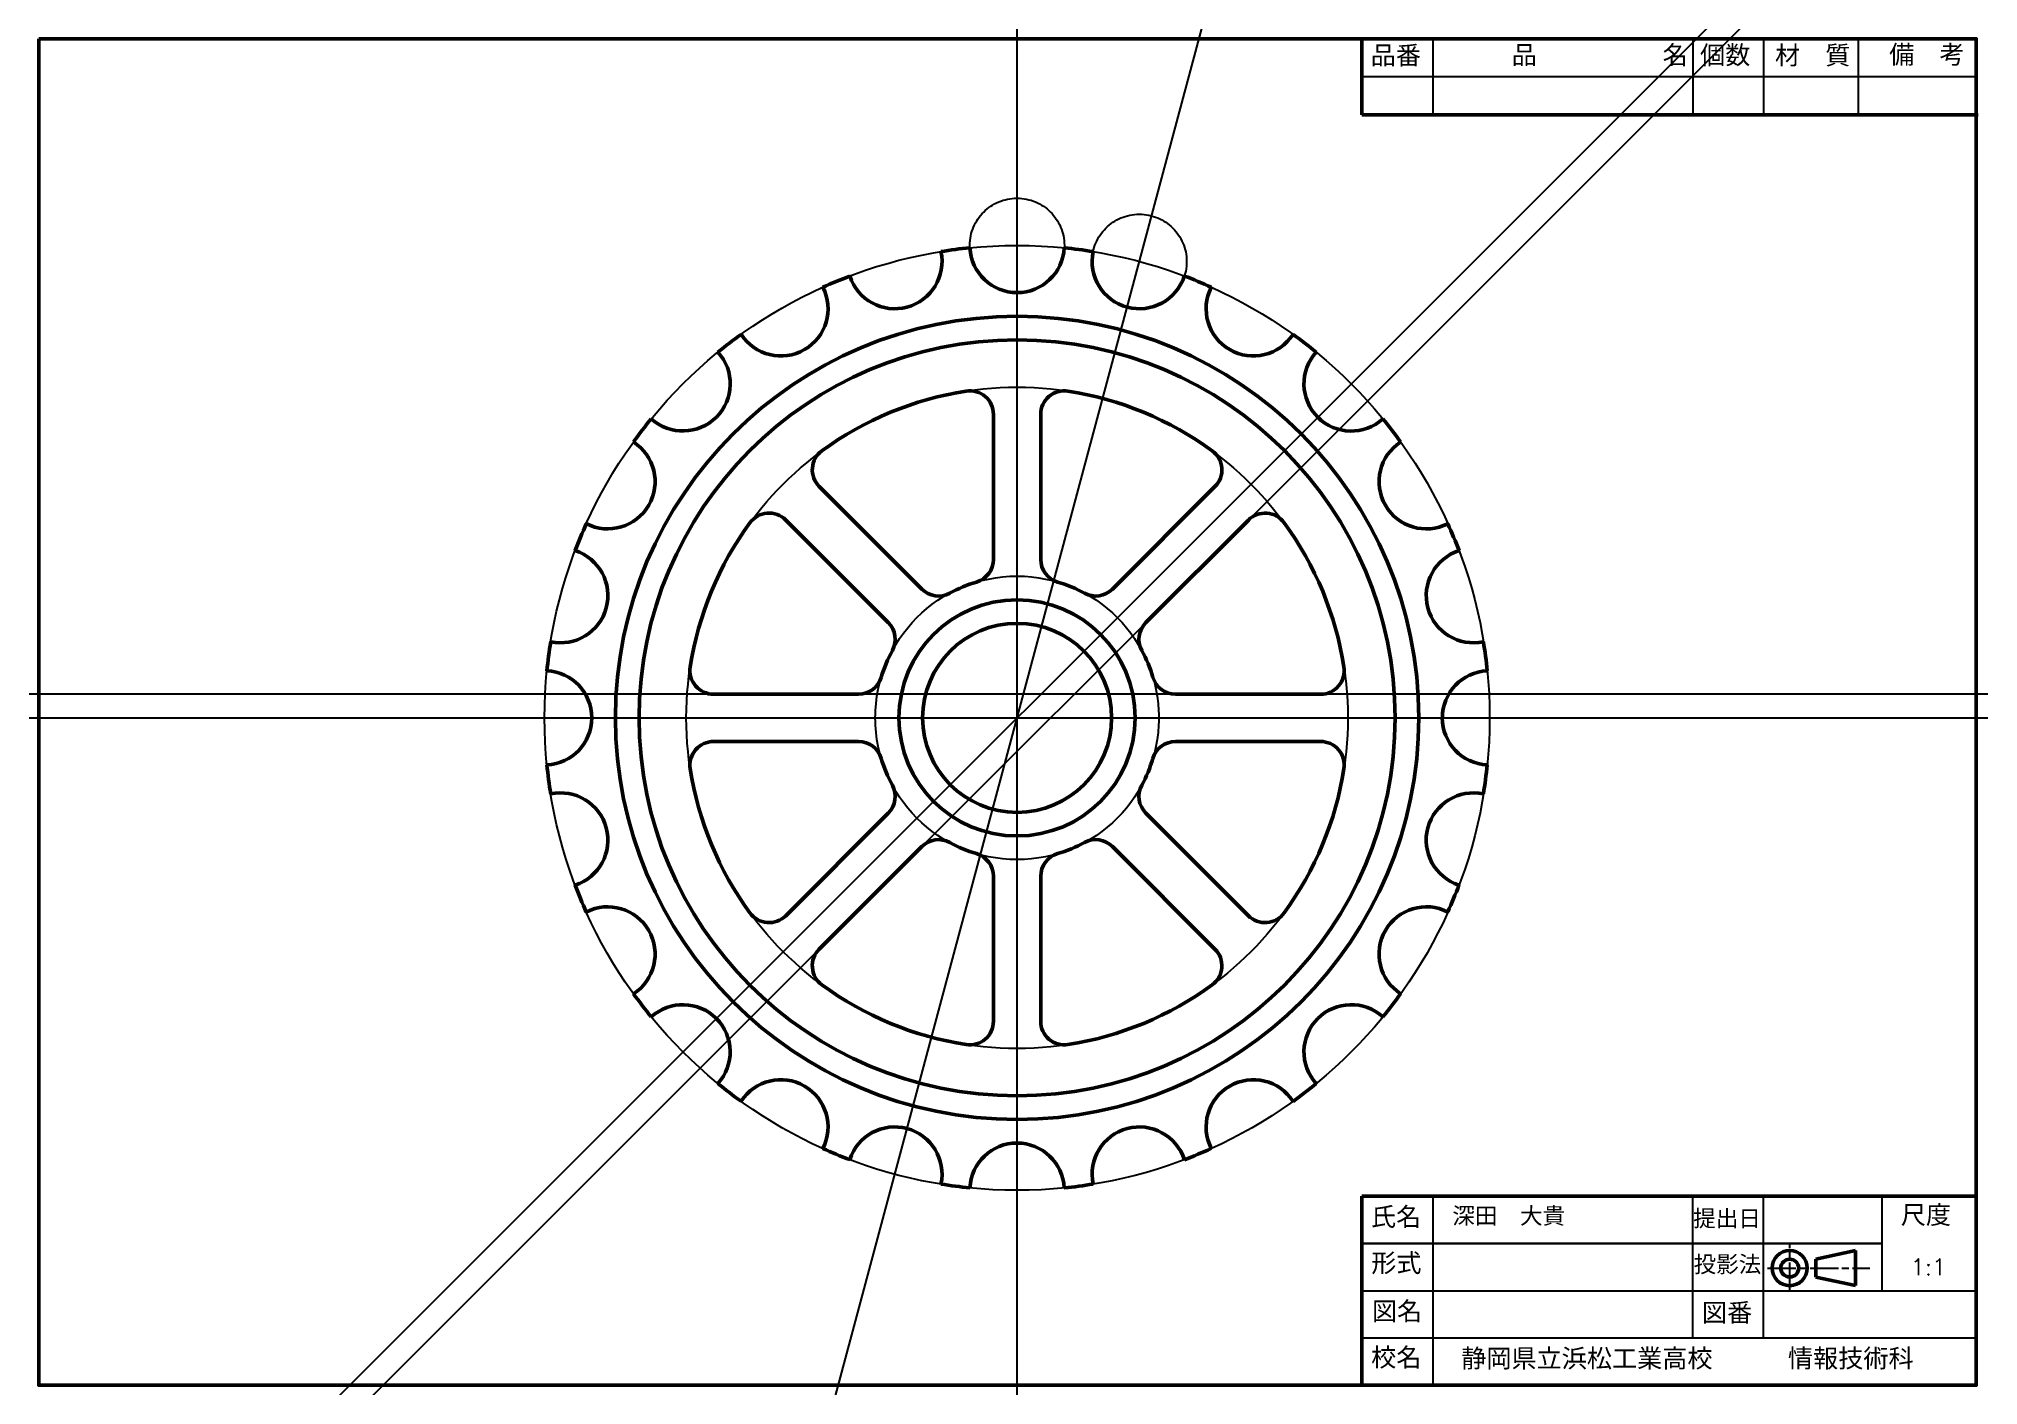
# Model space of a CAD drawing. Header units: millimetres. Extents: x 5 to 415, y 5 to 290.
import ezdxf

# ---------------------------------------------------------------- set-up
doc = ezdxf.new("R2010")
doc.units = ezdxf.units.MM
for name, pattern in [('AM_ISO08W050', [18, 12, -1.5, 3, -1.5]), ('AM_ISO08W050x2', [9, 6, -0.75, 1.5, -0.75]), ('Amconstr', [9999, 9999, 0])]:
    doc.linetypes.add(name, pattern=pattern)
for name, color, linetype, lineweight in [('AM_7', 142, 'AM_ISO08W050', 25), ('AM_CL', 1, 'Amconstr', 25), ('太\u3000線', 7, 'Continuous', 50), ('寸法線', 5, 'Continuous', 25), ('表題欄', 7, 'Continuous', 50)]:
    doc.layers.add(name, color=color, linetype=linetype, lineweight=lineweight)
doc.styles.get("Standard").update_dxf_attribs({"font": 'txt.shx', "height": 3.5})

# ---------------------------------------------------------------- blocks, each defined once
blk = doc.blocks.new('*U8')
at = {"layer": '太\u3000線'}
for centre, radius, start, end in [((-11.65, 6.78), 10, 270, 357.134), ((-11.65, -93.22), 100, 80.732, 84.268), ((14.24, 3.38), 10, 167.866, 255)]:
    blk.add_arc(centre, radius, start, end, dxfattribs=at)
blk = doc.blocks.new('*U9')
at = {"layer": '太\u3000線', "color": 0, "linetype": 'ByBlock', "lineweight": -2, "transparency": 16777216}
for p, rotation in [((199.15, 239.32), 14.99999999999997), ((175.51, 232.81), 29.99999999999999), ((247.4, 233.29), 344.9999999999999), ((154.35, 220.41), 45), ((268.72, 221.17), 329.9999999999999), ((137.12, 202.96), 60.00000000000001), ((286.18, 203.94), 314.9999999999999), ((125, 181.64), 74.99999999999999), ((298.58, 182.78), 299.9999999999999), ((118.81, 157.91), 89.99999999999997), ((305.08, 159.14), 285), ((118.97, 133.39), 105), ((305.24, 134.62), 270), ((299.05, 110.89), 255), ((125.48, 109.74), 120), ((286.93, 89.57), 239.9999999999999), ((137.88, 88.58), 135), ((155.33, 71.36), 150), ((269.71, 72.11), 225), ((248.55, 59.71), 210), ((176.65, 59.24), 165), ((224.9, 53.21), 195), ((200.38, 53.05), 180)]:
    blk.add_blockref('*U8', p, dxfattribs=dict(at, rotation=rotation))
blk.add_blockref('*U8', (223.67, 239.48), dxfattribs=at)
blk = doc.blocks.new('*U10')
at = {"layer": '太\u3000線'}
for p, q in [((-20.25, -3.99), (1.44, 17.71)), ((-13.97, -19.17), (16.72, -19.17))]:
    blk.add_line(p, q, dxfattribs=at)
for centre, radius, start, end in [((4.98, 14.17), 5, 36.1501, 135), ((-47.51, -24.17), 70, 8.8499, 36.1501), ((-16.72, -7.53), 5, 135, 208.3985), ((-47.51, -24.17), 30, 16.6015, 28.3985), ((-13.97, -14.17), 5, 196.6015, 270), ((16.72, -14.17), 5, 270, 8.8499)]:
    blk.add_arc(centre, radius, start, end, dxfattribs=at)
blk = doc.blocks.new('*U11')
at = {"layer": '太\u3000線', "color": 0, "linetype": 'ByBlock', "lineweight": -2, "transparency": 16777216}
for p, rotation in [((228.53, 196.95), 45.00000000000001), ((187.86, 193.77), 89.99999999999997), ((161.34, 162.76), 135), ((262.71, 129.76), 314.9999999999999), ((164.52, 122.09), 180), ((195.53, 95.58), 225), ((236.2, 98.76), 269.9999999999999)]:
    blk.add_blockref('*U10', p, dxfattribs=dict(at, rotation=rotation))
blk.add_blockref('*U10', (259.54, 170.43), dxfattribs=at)

msp = doc.modelspace()

# ---------------------------------------------------------------- linework, layer by layer
at = {"layer": 'AM_7'}
for p, q in [((212.03, 43.26), (212.03, 249.26)), ((109.03, 146.26), (315.03, 146.26))]:
    msp.add_line(p, q, dxfattribs=at)
at = {"layer": 'AM_7', "linetype": 'AM_ISO08W050x2'}
for p, q in [((375.54, 25), (375.54, 35)), ((370.83, 29.79), (392.52, 29.79))]:
    msp.add_line(p, q, dxfattribs=at)
at = {"layer": 'AM_CL'}
for p, direction in [((212.03, 146.26), (0.707107, 0.707107)), ((215.56, 142.73), (-0.707107, -0.707107)), ((212.03, 146.26), (0.258819, 0.965926)), ((212.03, 146.26), (0, 1)), ((224.86, 151.26), (-1, 0)), ((212.03, 146.26), (1, 0))]:
    msp.add_xline(p, direction, dxfattribs=at)
for centre, radius in [((212.03, 246.26), 10), ((237.91, 242.86), 10), ((212.03, 146.26), 100), ((212.03, 146.26), 70), ((212.03, 146.26), 30)]:
    msp.add_circle(centre, radius, dxfattribs=at)
at = {"layer": '太\u3000線', "color": 5, "lineweight": 25}
msp.add_line((415.43, 273.87), (285, 273.87), dxfattribs=at)
at = {"layer": '太\u3000線'}
for p, q in [((285, 273.87), (415.43, 273.87)), ((381.03, 31.68), (389.44, 33.51)), ((389.44, 33.51), (389.44, 26.08)), ((381.03, 27.9), (381.03, 31.68)), ((389.44, 26.08), (381.03, 27.9))]:
    msp.add_line(p, q, dxfattribs=at)
at = {"layer": '太\u3000線', "lineweight": 50}
msp.add_lwpolyline([(5, 290), (415, 290), (415, 5), (5, 5)], close=True, dxfattribs=at)
at = {"layer": '太\u3000線'}
for centre, radius in [((212.03, 146.26), 85), ((212.03, 146.26), 80), ((212.03, 146.26), 25), ((212.03, 146.26), 20), ((375.54, 29.79), 3.72), ((375.54, 29.79), 1.89)]:
    msp.add_circle(centre, radius, dxfattribs=at)
at = {"layer": '寸法線', "color": 5, "lineweight": 25}
msp.add_line((415, 5), (415, 5), dxfattribs=at)
at = {"layer": '表題欄', "lineweight": 50}
for p, q in [((285, 290), (285, 273.88)), ((285, 45), (415, 45)), ((285, 45), (285, 5)), ((415, 45), (415, 45))]:
    msp.add_line(p, q, dxfattribs=at)
at = {"layer": '表題欄', "color": 5, "lineweight": 25}
for p, q in [((300, 290), (300, 274.02)), ((355, 290), (355, 274.02)), ((370, 290), (370, 274.02)), ((390, 290), (390, 274.02)), ((285, 282), (415, 282)), ((370, 35.04), (370, 45.39)), ((300, 45), (300, 5)), ((355, 15), (355, 45)), ((395, 45), (395, 25)), ((285, 35), (395, 35)), ((395, 35), (285, 35)), ((370, 24.97), (370, 35.04)), ((285, 25), (415, 25)), ((370, 15), (370, 25)), ((285, 15), (415, 15)), ((285, 15), (415, 15))]:
    msp.add_line(p, q, dxfattribs=at)

# ---------------------------------------------------------------- block references
at = {"layer": '太\u3000線'}
for name in ['*U9', '*U11']:
    msp.add_blockref(name, (0, 0), dxfattribs=at)

# ---------------------------------------------------------------- texts
at = {"layer": '太\u3000線', "char_height": 3.5, "attachment_point": 1}
for s, width, insert in [('{\\fMS PGothic|b0|i0|c128|p50;深田\u3000大貴}', 53.7234, (304.14, 42.63)), ('1:1', 55.3806, (401.14, 31.76))]:
    msp.add_mtext_dynamic_manual_height_columns(s, width=width, gutter_width=17.5, heights=[0], dxfattribs=dict(at, insert=insert))
at = {"layer": '表題欄', "lineweight": 50, "attachment_point": 1}
for s, insert, char_height, width in [('{\\fＭＳ Ｐゴシック|b0|i0|c128|p2;品番}', (286.86, 288.46), 3.9, 13.6291), ('{\\fＭＳ Ｐゴシック|b0|i0|c128|p2;\u3000\u3000\u3000品\u3000\u3000\u3000\u3000\u3000名}', (300.75, 288.53), 3.9, 60.053), ('{\\fＭＳ Ｐゴシック|b0|i0|c128|p2;個数}', (356.56, 288.52), 3.9, 18.23), ('{\\fＭＳ Ｐゴシック|b0|i0|c128|p2;材\u3000質}', (372.42, 288.46), 3.9, 17.8578), ('{\\fＭＳ Ｐゴシック|b0|i0|c128|p2;\u3000備\u3000考}', (391.27, 288.64), 3.9, 24.2768), ('{\\fＭＳ Ｐゴシック|b0|i0|c128|p2;氏名}', (286.92, 42.63), 3.9, 14.5173), ('{\\fＭＳ Ｐゴシック|b0|i0|c128|p2;提出日}', (355.12, 42.06), 3.5, 14.6241), ('{\\fＭＳ Ｐゴシック|b0|i0|c128|p2;尺度}', (399.04, 43.03), 3.9, 15.9987), ('{\\fＭＳ Ｐゴシック|b0|i0|c128|p2;形式}', (286.97, 32.83), 3.9, 14.5173), ('{\\fＭＳ Ｐゴシック|b0|i0|c128|p2;投影法}', (355.19, 32.37), 3.5, 15.1099), ('{\\fＭＳ Ｐゴシック|b0|i0|c128|p2;図名}', (287.13, 22.62), 3.9, 14.0879), ('{\\fＭＳ Ｐゴシック|b0|i0|c128|p2;図番}', (356.96, 22.33), 3.9, 15.4062), ('{\\fＭＳ Ｐゴシック|b0|i0|c128|p2;校名}', (286.96, 12.86), 3.9, 14.9068), ('{\\fMS PGothic|b0|i0|c128|p2;静岡県立浜松工業高校\u3000\u3000\u3000情報技術科}', (306.01, 12.65), 3.9, 114.3611)]:
    msp.add_mtext(s, dxfattribs=dict(at, insert=insert, char_height=char_height, width=width))

doc.saveas('drawing.dxf')
